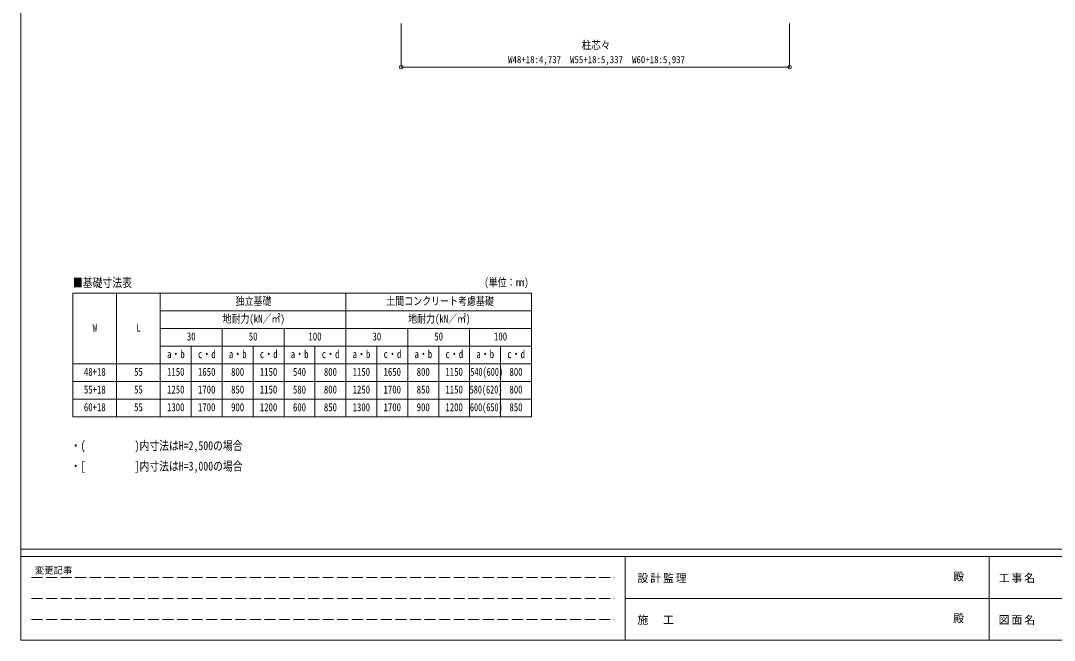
# Model space of a CAD drawing. Units: millimetres at full size, sheet at 1:50; details may follow other scales. Extents: x -14053 to 14053, y -9700 to 9700.
# Drawn here: x -14053 to 149, y -9700 to -1189 of the extents above; entities that cross this region are included whole.
import ezdxf
from ezdxf.enums import TextEntityAlignment as Align

# ---------------------------------------------------------------- set-up
doc = ezdxf.new("R2010")
doc.units = ezdxf.units.MM
doc.header["$LTSCALE"] = 50
doc.header["$PDMODE"] = 32
doc.header["$PDSIZE"] = 50
doc.linetypes.add('DASHED3', pattern=[4, 3, -1])
for name, color, linetype, lineweight in [('0-8_外構', 6, 'Continuous', 9), ('0-D_記号', 7, 'Continuous', 9), ('F-0_ﾚｲﾔ240', 7, 'Continuous', 9)]:
    doc.layers.add(name, color=color, linetype=linetype, lineweight=lineweight)
doc.styles.add('ＭＳ ゴシック', font='')
doc.styles.get('ＭＳ ゴシック').set_extended_font_data('MS Gothic')

msp = doc.modelspace()

# ---------------------------------------------------------------- linework, layer by layer
at = {"layer": '0-8_外構'}
for p, q in [((-8824.47, -1826.91), (-8824.47, -1226.03)), ((-3487.97, -1826.91), (-3487.97, -1226.03)), ((-8824.47, -1826.91), (-3487.97, -1826.91))]:
    msp.add_line(p, q, dxfattribs=at)
for p in [(-8824.47, -1826.91), (-3487.97, -1826.91)]:
    msp.add_point(p, dxfattribs=at)
at = {"layer": '0-D_記号'}
for p, q in [((-13334.63, -4931.42), (-13334.63, -6632.42)), ((-13334.63, -4931.42), (-7034.63, -4931.42)), ((-12734.63, -4931.42), (-12734.63, -6632.42)), ((-12134.63, -4931.42), (-12134.63, -6632.42)), ((-12134.63, -4931.42), (-12134.63, -6632.42)), ((-9584.63, -4931.42), (-9584.63, -6632.42)), ((-12134.63, -5174.42), (-7034.63, -5174.42)), ((-12134.63, -5417.42), (-7034.63, -5417.42)), ((-11284.63, -5417.42), (-11284.63, -6632.42)), ((-10434.63, -5417.42), (-10434.63, -6632.42)), ((-8734.63, -5417.42), (-8734.63, -6632.42)), ((-7884.63, -5417.42), (-7884.63, -6632.42)), ((-12134.63, -5660.42), (-7034.63, -5660.42)), ((-11709.63, -5660.42), (-11709.63, -6632.42)), ((-10859.63, -5660.42), (-10859.63, -6632.42)), ((-10009.63, -5660.42), (-10009.63, -6632.42)), ((-9159.63, -5660.42), (-9159.63, -6632.42)), ((-8309.63, -5660.42), (-8309.63, -6632.42)), ((-7459.63, -5660.42), (-7459.63, -6632.42)), ((-13334.63, -5903.42), (-7077.4, -5903.42)), ((-7077.4, -5903.42), (-7034.63, -5903.42)), ((-13334.63, -6146.42), (-12134.63, -6146.42)), ((-12134.63, -6146.42), (-7034.63, -6146.42)), ((-13334.63, -6389.42), (-7034.63, -6389.42)), ((-13334.63, -6632.42), (-12134.63, -6632.42)), ((-12134.63, -6632.42), (-7034.63, -6632.42))]:
    msp.add_line(p, q, dxfattribs=at)
msp.add_lwpolyline([(-7034.63, -4931.42), (-7034.63, -5905.22), (-7034.63, -6632.42)], dxfattribs=at)
at = {"layer": 'F-0_ﾚｲﾔ240', "color": 5, "lineweight": 5}
for p, q in [((-14053.43, 9700), (-14053.43, -9700)), ((-14053.43, -8450), (13346.57, -8450)), ((-14053.43, -8550), (8901.98, -8550)), ((-5748.03, -8550), (-5748.03, -9700)), ((-748.03, -8550), (-748.03, -9700)), ((-5748.03, -9125), (4501.97, -9125)), ((-14053.43, -9700), (13346.57, -9700))]:
    msp.add_line(p, q, dxfattribs=at)
at = {"layer": 'F-0_ﾚｲﾔ240', "color": 4, "linetype": 'DASHED3'}
for p, q in [((-13903.43, -8837.5), (-5898.03, -8837.5)), ((-13903.43, -9125), (-5898.03, -9125)), ((-13903.43, -9412.5), (-5898.03, -9412.5))]:
    msp.add_line(p, q, dxfattribs=at)

# ---------------------------------------------------------------- texts
at = {"layer": '0-8_外構', "color": 7, "style": 'ＭＳ ゴシック'}
for s, height, width, p in [('柱芯々', 110, 0.85, (-6343.72, -1611.91)), ('W48+18:4,737\u3000W55+18:5,337\u3000W60+18:5,937', 98.97, 0.9, (-7356.22, -1801.91))]:
    msp.add_text(s, height=height, dxfattribs=dict(at, width=width)).set_placement(p, align=Align.BOTTOM_LEFT)
at = {"layer": '0-D_記号', "style": 'ＭＳ ゴシック'}
for s, height, width, p in [('■基礎寸法表', 123.7, 0.8, (-13334.63, -4885.4)), ('(単位：mm)', 110, 0.8, (-7682.7, -4870.75)), ('独立基礎', 110, 0.8, (-11099.63, -5127.92)), ('土間コンクリート考慮基礎', 110, 0.8, (-9029.63, -5127.92)), ('地耐力(kN／㎡)', 110, 0.8, (-11279.63, -5370.92)), ('地耐力(kN／㎡)', 110, 0.8, (-8729.63, -5370.92)), ('W', 110, 0.8, (-13064.63, -5492.42)), ('L', 110, 0.8, (-12464.63, -5492.42)), ('30', 110, 0.8, (-11769.63, -5613.92)), ('50', 110, 0.8, (-10919.63, -5613.92)), ('100', 110, 0.8, (-10099.63, -5613.92)), ('30', 110, 0.8, (-9219.63, -5613.92)), ('50', 110, 0.8, (-8369.63, -5613.92)), ('100', 110, 0.8, (-7549.63, -5613.92)), ('a・b', 110, 0.8, (-12042.13, -5856.92)), ('c・d', 110, 0.8, (-11617.13, -5856.92)), ('a・b', 110, 0.8, (-11192.13, -5856.92)), ('c・d', 110, 0.8, (-10767.13, -5856.92)), ('a・b', 110, 0.8, (-10342.13, -5856.92)), ('c・d', 110, 0.8, (-9917.13, -5856.92)), ('a・b', 110, 0.8, (-9492.13, -5856.92)), ('c・d', 110, 0.8, (-9067.13, -5856.92)), ('a・b', 110, 0.8, (-8642.13, -5856.92)), ('c・d', 110, 0.8, (-8217.13, -5856.92)), ('a・b', 110, 0.8, (-7792.13, -5856.92)), ('c・d', 110, 0.8, (-7367.13, -5856.92)), ('48+18', 110, 0.8, (-13184.63, -6099.92)), ('55', 110, 0.8, (-12494.63, -6099.92)), ('1150', 110, 0.8, (-12042.13, -6099.92)), ('1650', 110, 0.8, (-11617.13, -6099.92)), ('800', 110, 0.8, (-11162.13, -6099.92)), ('1150', 110, 0.8, (-10767.13, -6099.92)), ('540', 110, 0.8, (-10312.13, -6099.92)), ('800', 110, 0.8, (-9887.13, -6099.92)), ('1150', 110, 0.8, (-9492.13, -6099.92)), ('1650', 110, 0.8, (-9067.13, -6099.92)), ('800', 110, 0.8, (-8612.13, -6099.92)), ('1150', 110, 0.8, (-8217.13, -6099.92)), ('540(600)', 110, 0.75, (-7875.18, -6099.92)), ('800', 110, 0.8, (-7337.13, -6099.92)), ('55+18', 110, 0.8, (-13184.63, -6342.92)), ('55', 110, 0.8, (-12494.63, -6342.92)), ('1250', 110, 0.8, (-12042.13, -6342.92)), ('1700', 110, 0.8, (-11617.13, -6342.92)), ('850', 110, 0.8, (-11162.13, -6342.92)), ('1150', 110, 0.8, (-10767.13, -6342.92)), ('580', 110, 0.8, (-10312.13, -6342.92)), ('800', 110, 0.8, (-9887.13, -6342.92)), ('1250', 110, 0.8, (-9492.13, -6342.92)), ('1700', 110, 0.8, (-9067.13, -6342.92)), ('850', 110, 0.8, (-8612.13, -6342.92)), ('1150', 110, 0.8, (-8217.13, -6342.92)), ('580(620)', 110, 0.75, (-7883.68, -6342.92)), ('800', 110, 0.8, (-7337.13, -6342.92)), ('60+18', 110, 0.8, (-13184.63, -6585.92)), ('55', 110, 0.8, (-12494.63, -6585.92)), ('1300', 110, 0.8, (-12042.13, -6585.92)), ('1700', 110, 0.8, (-11617.13, -6585.92)), ('900', 110, 0.8, (-11162.13, -6585.92)), ('1200', 110, 0.8, (-10767.13, -6585.92)), ('600', 110, 0.8, (-10312.13, -6585.92)), ('850', 110, 0.8, (-9887.13, -6585.92)), ('1300', 110, 0.8, (-9492.13, -6585.92)), ('1700', 110, 0.8, (-9067.13, -6585.92)), ('900', 110, 0.8, (-8612.13, -6585.92)), ('1200', 110, 0.8, (-8217.13, -6585.92)), ('600(650)', 110, 0.75, (-7880.35, -6585.92)), ('850', 110, 0.8, (-7337.13, -6585.92)), ('・(\u3000\u3000\u3000\u3000\u3000)内寸法はH=2,500の場合', 123.7, 0.8, (-13365.13, -7124.58)), ('・[\u3000\u3000\u3000\u3000\u3000]内寸法はH=3,000の場合', 123.7, 0.8, (-13365.13, -7405.83))]:
    msp.add_text(s, height=height, dxfattribs=dict(at, width=width)).set_placement(p, align=Align.BOTTOM_LEFT)
at = {"layer": 'F-0_ﾚｲﾔ240', "style": 'ＭＳ ゴシック'}
for s, height, p in [('変更記事', 91.64, (-13858.06, -8812.5)), ('殿', 110, (-1240.88, -8912.5)), ('殿', 110, (-1240.88, -9487.5))]:
    msp.add_text(s, height=height, dxfattribs=at).set_placement(p, align=Align.BOTTOM_LEFT)
at = {"layer": 'F-0_ﾚｲﾔ240', "char_height": 110, "attachment_point": 7, "style": 'ＭＳ ゴシック'}
for s, insert in [('\\T1.17;設計監理', (-5579.15, -8912.5)), ('\\T1.17;工事名', (-616.19, -8912.5)), ('\\T1.17;施\u3000工', (-5579.15, -9487.5)), ('\\T1.17;図面名', (-616.19, -9487.5))]:
    msp.add_mtext(s, dxfattribs=dict(at, insert=insert))

doc.saveas('drawing.dxf')
